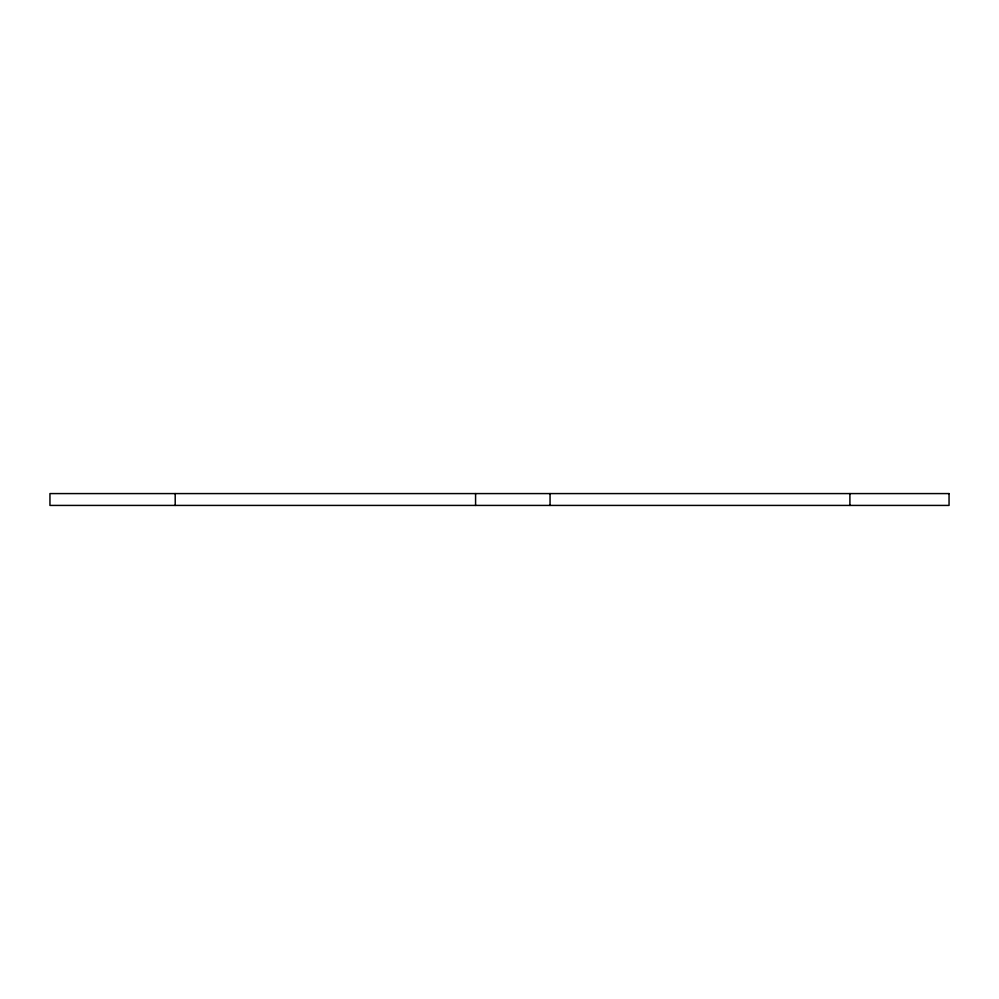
<?xml version="1.0" encoding="UTF-8"?>
<svg xmlns="http://www.w3.org/2000/svg" width="999" height="999" viewBox="0 0 999 999"><rect width="100%" height="100%" fill="white"/><g stroke="black" fill="none" stroke-linecap="round" stroke-linejoin="round"><path stroke-width="1.5" d="M849.899 493.581L849.899 505.419M550.062 493.581L550.062 505.419M475.586 493.581L475.586 505.419M175.2 493.581L175.2 505.419M949.05 493.581L49.95 493.581L49.95 505.419L949.05 505.419L949.05 493.581"/></g></svg>
